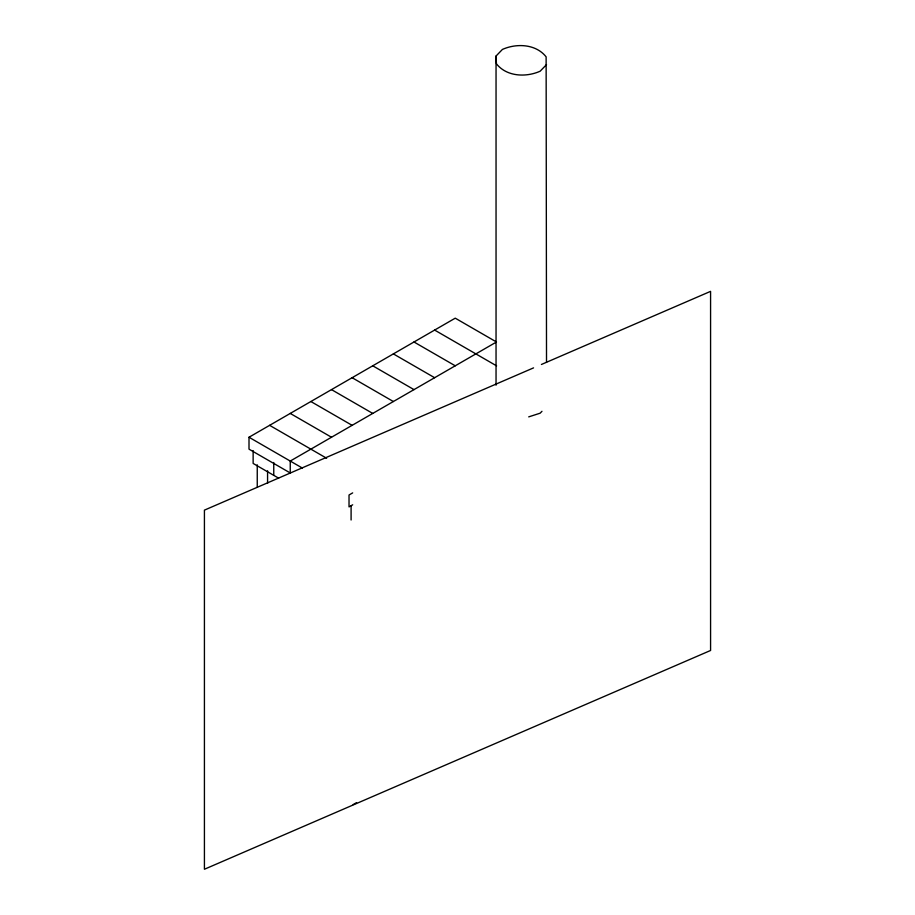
<?xml version="1.0" encoding="UTF-8"?>
<svg xmlns="http://www.w3.org/2000/svg" width="915" height="915" viewBox="0 0 915 915"><rect width="100%" height="100%" fill="white"/><g stroke="black" fill="none" stroke-linecap="round" stroke-linejoin="round"><path stroke-width="1.37" d="M496.044 385.192L496.044 56.032L502.415 49.433C516.575 43.108 535.961 43.931 546.129 56.856L546.518 362.42M546.518 64.61L540.136 71.21C525.988 77.535 506.601 76.711 496.422 63.787L496.044 56.032M541.966 411.304L540.136 413.191L528.71 416.874M249.006 437.244L455.247 318.168L496.49 341.993L290.249 461.057L290.249 472.964L249.006 449.151L249.006 437.244L302.385 468.068M352.675 492.888L349.027 494.992L349.027 506.899L352.675 504.806M353.156 804.582L356.598 802.604M533.559 367.876L204.422 510.135L204.422 869.25L710.578 650.474L710.578 291.359L541.428 364.467M434.625 330.075L496.616 365.874M413.992 341.993L455.247 365.806M393.37 353.899L434.625 377.712M372.748 365.806L413.992 389.618M352.126 377.712L393.37 401.525M331.505 389.618L372.748 413.431M310.871 401.525L352.126 425.338M290.249 413.431L331.505 437.244M269.628 425.338L326.644 458.255M278.606 478.145L253.135 463.436L253.135 450.58M351.097 505.709L351.097 519.995M273.757 462.487L273.757 475.343M267.569 470.79L267.569 483.406M257.252 464.843L257.252 487.26"/></g></svg>
